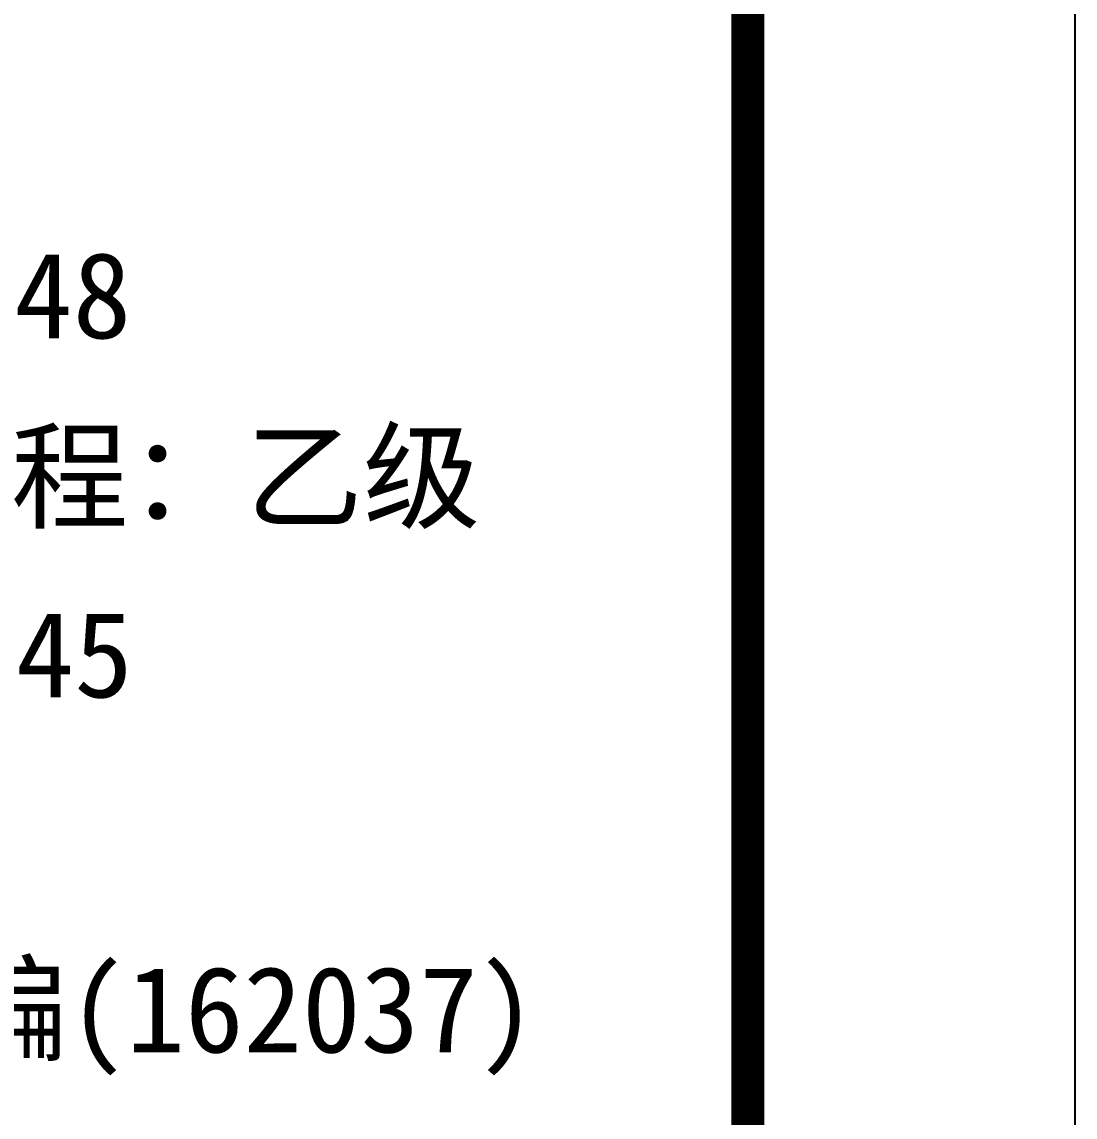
# Model space of a CAD drawing. Extents: x 69728788 to 149766163, y 20718153 to 43663798.
# Drawn here: x 74927742 to 74932569, y 21265188 to 21270210 of the extents above; entities that cross this region are included whole.
import ezdxf

# ---------------------------------------------------------------- set-up
doc = ezdxf.new("R2010")
doc.units = 0
doc.header["$LTSCALE"] = 1000
doc.header["$MEASUREMENT"] = 0
doc.layers.add('PUB_TITLE', color=4, linetype='CONTINUOUS')
doc.layers.add('图框', color=253, linetype='CONTINUOUS')
doc.styles.add('黑体', font='simhei.ttf', dxfattribs={"width": 0.6, "height": 4.3})

msp = doc.modelspace()

# ---------------------------------------------------------------- linework, layer by layer
at = {"layer": 'PUB_TITLE'}
msp.add_lwpolyline([(74843468.9, 21216619.3), (74932568.9, 21216619.3), (74932568.9, 21279619.3), (74843468.9, 21279619.3)], close=True, dxfattribs=at)
at = {"layer": 'PUB_TITLE', "const_width": 150}
msp.add_lwpolyline([(74847218.9, 21218119.3), (74931068.9, 21218119.3), (74931068.9, 21278119.3), (74847218.9, 21278119.3)], close=True, dxfattribs=at)

# ---------------------------------------------------------------- texts
at = {"layer": '图框', "color": 4, "style": '黑体'}
for s, p in [('证书编号：A134013248', (74922869.8, 21268759.7)), ('人防工程、送变电工程：乙级', (74922849.1, 21267929.2)), ('证书编号：A234013245', (74922877, 21267112.9)), ('证书编号：皖 城规编(162037)', (74922842.5, 21265484.8))]:
    msp.add_text(s, height=394.416, dxfattribs=at).set_placement(p)

doc.saveas('drawing.dxf')
